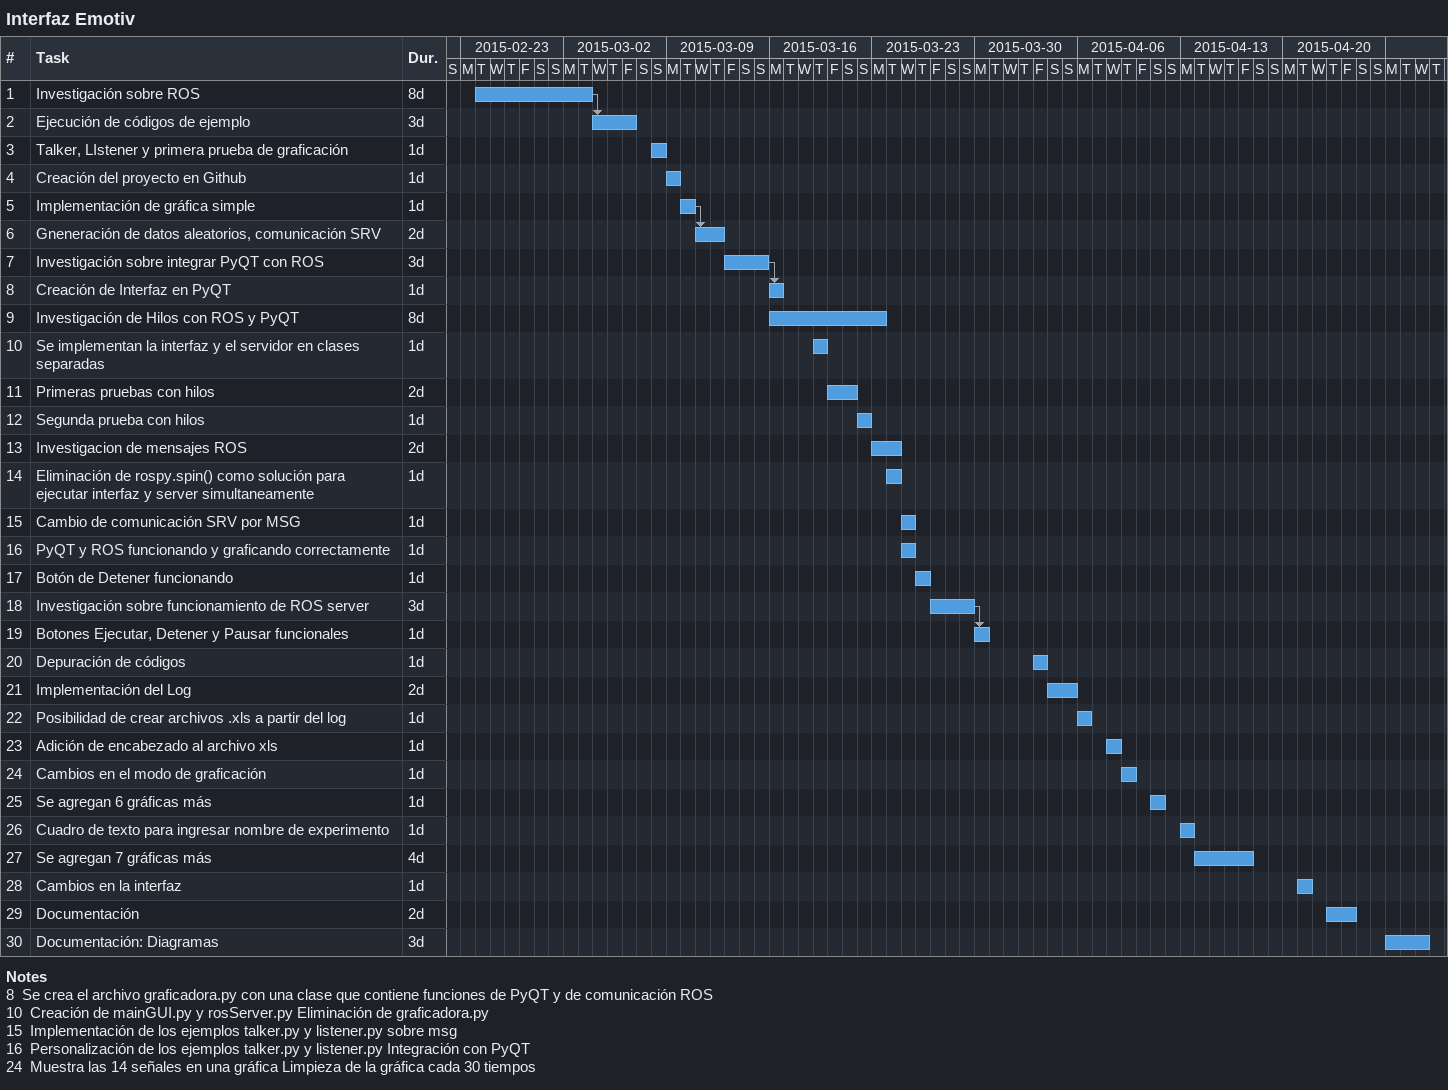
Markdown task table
Interfaz Emotiv

| ID | Task | Duration | Start | Finish | Predecessors |
|---|---|---|---|---|---|
| 1 | Investigación sobre ROS | 8d | 2015-02-24 | 2015-03-03 |  |
| 2 | Ejecución de códigos de ejemplo | 3d | 2015-03-04 | 2015-03-06 | 1 |
| 3 | Talker, LIstener y primera prueba de graficación | 1d | 2015-03-08 | 2015-03-08 |  |
| 4 | Creación del proyecto en Github | 1d | 2015-03-09 | 2015-03-09 |  |
| 5 | Implementación de gráfica simple | 1d | 2015-03-10 | 2015-03-10 |  |
| 6 | Gneneración de datos aleatorios, comunicación SRV | 2d | 2015-03-11 | 2015-03-12 | 5 |
| 7 | Investigación sobre integrar PyQT con ROS | 3d | 2015-03-13 | 2015-03-15 |  |
| 8 | Creación de Interfaz en PyQT | 1d | 2015-03-16 | 2015-03-16 | 7 |
| 9 | Investigación de Hilos con ROS y PyQT | 8d | 2015-03-16 | 2015-03-23 |  |
| 10 | Se implementan la interfaz y el servidor en clases separadas | 1d | 2015-03-19 | 2015-03-19 |  |
| 11 | Primeras pruebas con hilos | 2d | 2015-03-20 | 2015-03-21 |  |
| 12 | Segunda prueba con hilos | 1d | 2015-03-22 | 2015-03-22 |  |
| 13 | Investigacion de mensajes ROS | 2d | 2015-03-23 | 2015-03-24 |  |
| 14 | Eliminación de rospy.spin() como solución para ejecutar interfaz y server simultaneamente | 1d | 2015-03-24 | 2015-03-24 |  |
| 15 | Cambio de comunicación SRV por MSG | 1d | 2015-03-25 | 2015-03-25 |  |
| 16 | PyQT y ROS funcionando y graficando correctamente | 1d | 2015-03-25 | 2015-03-25 |  |
| 17 | Botón de Detener funcionando | 1d | 2015-03-26 | 2015-03-26 |  |
| 18 | Investigación sobre funcionamiento de ROS server | 3d | 2015-03-27 | 2015-03-29 |  |
| 19 | Botones Ejecutar, Detener y Pausar funcionales | 1d | 2015-03-30 | 2015-03-30 | 18 |
| 20 | Depuración de códigos | 1d | 2015-04-03 | 2015-04-03 |  |
| 21 | Implementación del Log | 2d | 2015-04-04 | 2015-04-05 |  |
| 22 | Posibilidad de crear archivos .xls a partir del log | 1d | 2015-04-06 | 2015-04-06 |  |
| 23 | Adición de encabezado al archivo xls | 1d | 2015-04-08 | 2015-04-08 |  |
| 24 | Cambios en el modo de graficación | 1d | 2015-04-09 | 2015-04-09 |  |
| 25 | Se agregan 6 gráficas más | 1d | 2015-04-11 | 2015-04-11 |  |
| 26 | Cuadro de texto para ingresar nombre de experimento | 1d | 2015-04-13 | 2015-04-13 |  |
| 27 | Se agregan 7 gráficas más | 4d | 2015-04-14 | 2015-04-17 |  |
| 28 | Cambios en la interfaz | 1d | 2015-04-21 | 2015-04-21 |  |
| 29 | Documentación | 2d | 2015-04-23 | 2015-04-24 |  |
| 30 | Documentación: Diagramas | 3d | 2015-04-27 | 2015-04-29 |  |

Notes
- 8: Se crea el archivo graficadora.py con una clase que contiene funciones de PyQT y de comunicación ROS
- 10: Creación de mainGUI.py y rosServer.py Eliminación de graficadora.py
- 15: Implementación de los ejemplos talker.py y listener.py sobre msg
- 16: Personalización de los ejemplos talker.py y listener.py Integración con PyQT
- 24: Muestra las 14 señales en una gráfica Limpieza de la gráfica cada 30 tiempos
